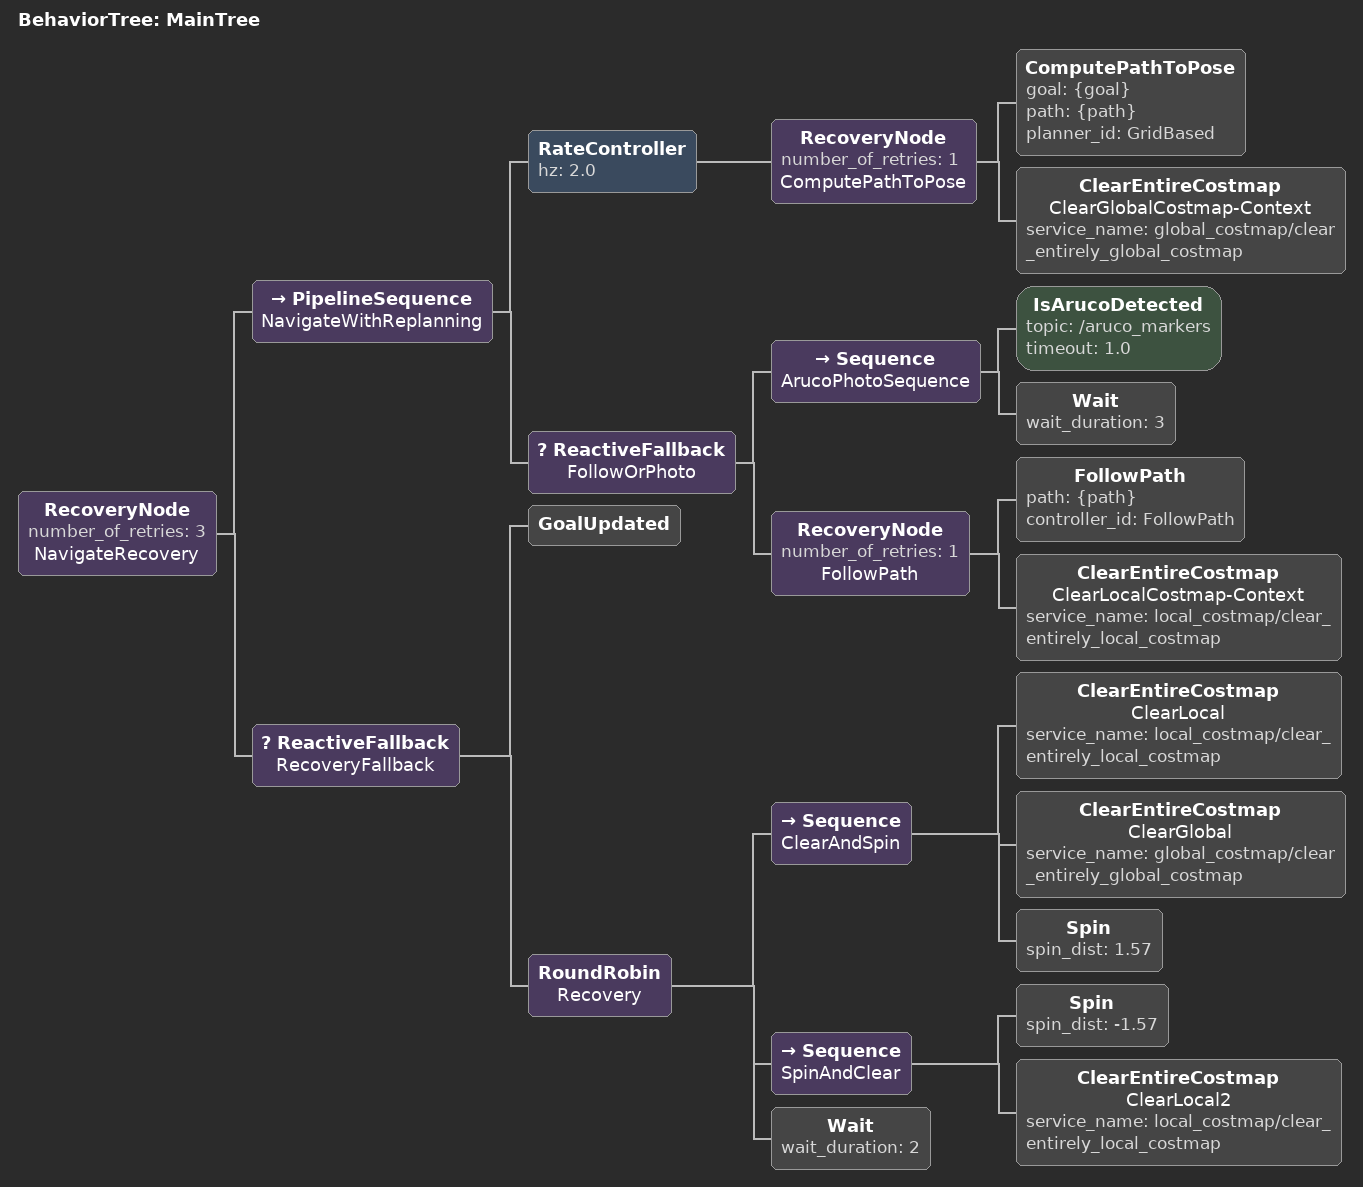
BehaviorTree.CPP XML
<root main_tree_to_execute="MainTree">
  <BehaviorTree ID="MainTree">
    <RecoveryNode number_of_retries="3" name="NavigateRecovery">
      <PipelineSequence name="NavigateWithReplanning">

        <!-- Replan global path at 2 Hz -->
        <RateController hz="2.0">
          <RecoveryNode number_of_retries="1" name="ComputePathToPose">
            <ComputePathToPose goal="{goal}" path="{path}" planner_id="GridBased"/>
            <ClearEntireCostmap name="ClearGlobalCostmap-Context"
              service_name="global_costmap/clear_entirely_global_costmap"/>
          </RecoveryNode>
        </RateController>

        <!-- Follow the path, but check for ArUco markers reactively -->
        <ReactiveFallback name="FollowOrPhoto">
          <!-- Branch 1: ArUco detected → pause 3 s (photograph), then resume -->
          <Sequence name="ArucoPhotoSequence">
            <IsArucoDetected topic="/aruco_markers" timeout="1.0"/>
            <Wait wait_duration="3"/>
          </Sequence>
          <!-- Branch 2: normal path following with local costmap recovery -->
          <RecoveryNode number_of_retries="1" name="FollowPath">
            <FollowPath path="{path}" controller_id="FollowPath"/>
            <ClearEntireCostmap name="ClearLocalCostmap-Context"
              service_name="local_costmap/clear_entirely_local_costmap"/>
          </RecoveryNode>
        </ReactiveFallback>

      </PipelineSequence>

      <!-- Recovery: clear costmaps + spin to rescan, then wait -->
      <ReactiveFallback name="RecoveryFallback">
        <GoalUpdated/>
        <RoundRobin name="Recovery">
          <Sequence name="ClearAndSpin">
            <ClearEntireCostmap name="ClearLocal"
              service_name="local_costmap/clear_entirely_local_costmap"/>
            <ClearEntireCostmap name="ClearGlobal"
              service_name="global_costmap/clear_entirely_global_costmap"/>
            <Spin spin_dist="1.57"/>
          </Sequence>
          <Sequence name="SpinAndClear">
            <Spin spin_dist="-1.57"/>
            <ClearEntireCostmap name="ClearLocal2"
              service_name="local_costmap/clear_entirely_local_costmap"/>
          </Sequence>
          <Wait wait_duration="2"/>
        </RoundRobin>
      </ReactiveFallback>
    </RecoveryNode>
  </BehaviorTree>
</root>
